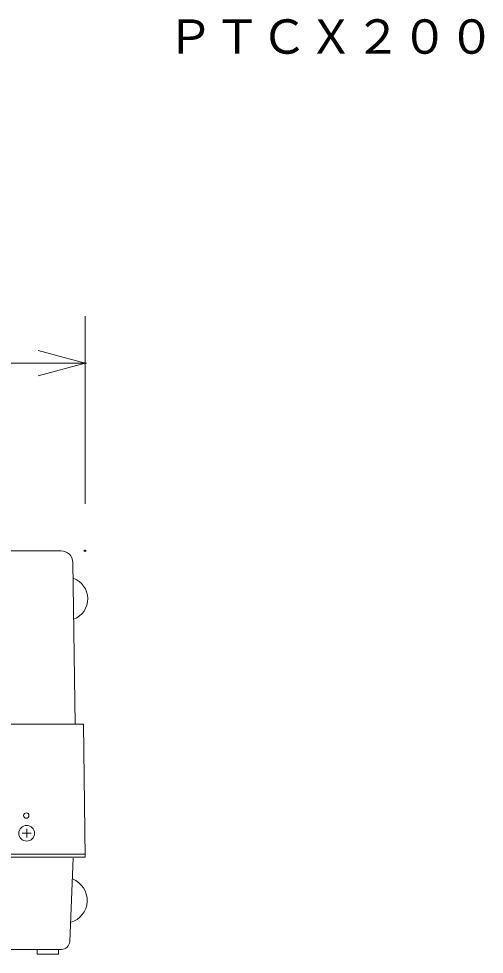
# Model space of a CAD drawing. Units: millimetres, scale not verified. Extents: x -63 to 62, y -57 to 57.
# Drawn here: x 40.28 to 60.14, y 8.9 to 48.8 of the extents above; entities that cross this region are included whole.
import ezdxf
from ezdxf.enums import TextEntityAlignment as Align

# ---------------------------------------------------------------- set-up
doc = ezdxf.new("R2010")
doc.units = ezdxf.units.MM
doc.header["$LTSCALE"] = 0.125
doc.header["$PDMODE"] = 32
doc.header["$PDSIZE"] = 0.0625
for name, color, linetype, lineweight in [('0-0_0', 7, 'Continuous', 18), ('0-4_GAIKEI', 7, 'Continuous', 18), ('0-5_SUNPO', 7, 'Continuous', 18)]:
    doc.layers.add(name, color=color, linetype=linetype, lineweight=lineweight)
doc.layers.add('0-1_DEFPOINTS', color=7, linetype='Continuous')
doc.layers.add('0-6_TOUROKU', color=7, linetype='Continuous')
doc.styles.add('ＭＳ ゴシック', font='')
doc.styles.get('ＭＳ ゴシック').set_extended_font_data('MS Gothic')

# ---------------------------------------------------------------- blocks, each defined once
blk = doc.blocks.new('_OPEN30')
at = {"layer": '0-0_0'}
blk.add_line((0, 0), (-1, 0), dxfattribs=at)
blk.add_lwpolyline([(-1, 0.26795), (0, 0), (-1, -0.26795)], dxfattribs=at)
blk = doc.blocks.new('D4')
at = {"layer": '0-1_DEFPOINTS'}
for p in [(45.4949, 36.5081), (6.8948, 28.5081), (45.4949, 28.5081)]:
    blk.add_point(p, dxfattribs=at)
at = {"layer": '0-5_SUNPO'}
for p, q in [((6.8948, 30.5081), (6.8948, 38.5081)), ((45.4949, 30.5081), (45.4949, 38.5081)), ((8.8948, 36.5081), (43.4949, 36.5081))]:
    blk.add_line(p, q, dxfattribs=at)
at = {"layer": '0-5_SUNPO', "xscale": 2, "yscale": 2, "rotation": 180}
blk.add_blockref('_OPEN30', (6.8948, 36.5081), dxfattribs=at)
at = {"layer": '0-5_SUNPO', "xscale": 2, "yscale": 2}
blk.add_blockref('_OPEN30', (45.4949, 36.5081), dxfattribs=at)
at = {"layer": '0-5_SUNPO', "style": 'ＭＳ ゴシック'}
blk.add_text('386', height=1.833, dxfattribs=at).set_placement((24.3198, 37.0081), align=Align.BOTTOM_LEFT)

msp = doc.modelspace()

# ---------------------------------------------------------------- linework, layer by layer
at = {"layer": '0-4_GAIKEI'}
for p, q in [((29.5378, 26.1089), (42.0849, 26.1089)), ((42.6921, 18.7131), (42.5889, 25.6125)), ((42.6921, 18.7131), (43.0379, 18.7131)), ((43.1076, 13.0384), (43.0379, 18.7131)), ((4.5075, 13.0384), (43.1076, 13.0384)), ((42.454, 9.4472), (42.606, 12.9985)), ((6.3985, 9.1095), (42.1015, 9.1095))]:
    msp.add_line(p, q, dxfattribs=at)
at = {"layer": '0-4_GAIKEI', "color": 1}
for p, q in [((14.1203, 18.7131), (42.6921, 18.7131)), ((40.4329, 14.0636), (40.8062, 14.0636)), ((40.6196, 14.2503), (40.6196, 13.877)), ((4.5093, 13.1772), (43.1059, 13.1772))]:
    msp.add_line(p, q, dxfattribs=at)
msp.add_lwpolyline([(41.0721, 9.1095), (41.9772, 9.1095), (41.9772, 8.9029), (41.0721, 8.9029)], close=True, dxfattribs=at)
for centre, radius in [((40.6015, 14.8196), 0.1154), ((40.6196, 14.0636), 0.3355)]:
    msp.add_circle(centre, radius, dxfattribs=at)
at = {"layer": '0-4_GAIKEI'}
for centre, radius, start, end in [((42.0849, 25.6049), 0.504, 0.85723, 90), ((42.1015, 9.4623), 0.3528, 270, 357.548)]:
    msp.add_arc(centre, radius, start, end, dxfattribs=at)
at = {"layer": '0-4_GAIKEI', "color": 1}
for centre, radius, start, end in [((42.2959, 24.0586), 0.9298, 290.73881, 70.97565), ((42.2225, 11.2007), 0.977, 285.81767, 69.27834)]:
    msp.add_arc(centre, radius, start, end, dxfattribs=at)

# ---------------------------------------------------------------- block references
at = {"layer": '0-5_SUNPO'}
msp.add_blockref('D4', (-2.3873, -2.3976), dxfattribs=at)

# ---------------------------------------------------------------- texts
at = {"layer": '0-6_TOUROKU', "style": 'ＭＳ ゴシック'}
msp.add_text('ＰＴＣＸ２００', height=1.466, dxfattribs=at).set_placement((46.5978, 46.8664), align=Align.BOTTOM_LEFT)

doc.saveas('drawing.dxf')
